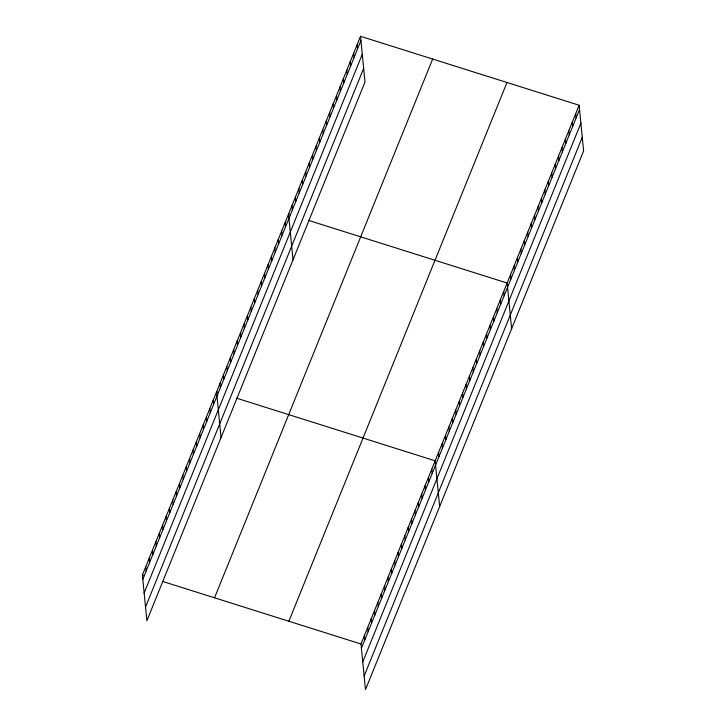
<?xml version="1.0" encoding="UTF-8"?>
<svg xmlns="http://www.w3.org/2000/svg" width="726" height="726" viewBox="0 0 726 726"><rect width="100%" height="100%" fill="white"/><g stroke="black" fill="none" stroke-linecap="round" stroke-linejoin="round"><path stroke-width="1.09" d="M360.523 36.3L365.006 82.002L146.879 620.757L142.396 575.056L360.523 36.3L579.121 105.243L583.604 150.944L365.477 689.7L360.994 643.998L579.121 105.243M142.813 579.312L360.94 40.565M144.156 592.988L362.283 54.241M145.536 607.081L363.662 68.326M214.533 597.807L432.66 59.051M288.857 621.247L506.984 82.492M361.412 648.264L579.539 109.508M362.755 661.93L580.882 123.184M364.134 676.024L582.261 137.278M290.545 214.724L288.54 214.088L293.023 259.79M308.577 220.405L507.138 283.031L511.621 328.733M218.562 392.512L216.566 391.877L221.04 437.578M236.603 398.193L435.155 460.819L439.638 506.521M142.396 575.056L144.401 575.682M162.433 581.372L360.994 643.998M575.691 113.71L576.108 117.975M572.26 122.177L572.687 126.442M568.839 130.644L569.257 134.909M565.409 139.111L565.826 143.376M561.978 147.578L562.396 151.843M558.557 156.045L558.975 160.301M555.127 164.512L555.544 168.768M551.696 172.979L552.114 177.235M548.275 181.436L548.693 185.702M544.845 189.903L545.262 194.169M541.414 198.37L541.832 202.636M537.984 206.837L538.402 211.103M534.563 215.304L534.98 219.57M531.133 223.771L531.55 228.037M527.702 232.238L528.12 236.504M524.281 240.705L524.698 244.961M520.851 249.172L521.268 253.428M517.42 257.639L517.838 261.895M513.99 266.097L514.407 270.362M510.569 274.564L510.986 278.829M503.708 291.498L504.125 295.763M500.287 299.965L500.704 304.23M496.856 308.432L497.274 312.697M493.426 316.899L493.843 321.164M489.996 325.366L490.422 329.631M486.574 333.833L486.992 338.089M483.144 342.3L483.561 346.556M479.714 350.767L480.131 355.023M476.292 359.225L476.71 363.49M472.862 367.692L473.279 371.957M469.432 376.159L469.849 380.424M466.01 384.626L466.428 388.891M462.58 393.093L462.997 397.358M459.15 401.56L459.567 405.825M455.719 410.027L456.137 414.292M452.298 418.494L452.715 422.75M448.868 426.961L449.285 431.217M445.437 435.428L445.855 439.684M442.016 443.885L442.433 448.151M438.586 452.352L439.003 456.618M431.788 469.15L432.206 473.406M428.413 477.472L428.83 481.737M425.046 485.803L425.463 490.059M421.67 494.125L422.087 498.39M418.303 502.456L418.72 506.712M414.927 510.777L415.345 515.043M411.56 519.108L411.978 523.364M408.184 527.43L408.602 531.695M357.101 44.767L357.519 49.032M404.818 535.761L405.235 540.017M353.671 53.234L354.088 57.49M401.442 544.083L401.868 548.348M350.241 61.701L350.658 65.957M398.075 552.413L398.492 556.67M346.81 70.168L347.237 74.424M394.708 560.735L395.125 565M343.389 78.635L343.806 82.891M391.332 569.066L391.75 573.322M339.959 87.093L340.376 91.358M387.965 577.388L388.383 581.653M336.528 95.56L336.946 99.825M384.589 585.71L385.007 589.975M381.223 594.04L381.64 598.306M333.107 104.027L333.524 108.292M377.847 602.362L378.264 606.627M329.677 112.494L330.094 116.759M374.48 610.693L374.897 614.958M326.246 120.961L326.664 125.226M371.104 619.015L371.521 623.28M322.816 129.428L323.242 133.693M367.737 627.346L368.155 631.611M319.395 137.895L319.812 142.16M364.361 635.667L364.779 639.933M315.964 146.362L316.382 150.618M312.534 154.829L312.951 159.085M309.113 163.296L309.53 167.552M305.682 171.753L306.1 176.019M302.252 180.22L302.669 184.486M298.831 188.687L299.248 192.953M295.4 197.154L295.818 201.42M291.97 205.621L292.387 209.887M285.118 222.555L285.536 226.821M281.688 231.022L282.105 235.278M278.258 239.489L278.675 243.745M274.836 247.956L275.254 252.212M271.406 256.414L271.823 260.679M267.976 264.881L268.393 269.146M264.545 273.348L264.972 277.613M261.124 281.815L261.541 286.08M257.694 290.282L258.111 294.547M254.263 298.749L254.681 303.014M250.842 307.216L251.26 311.481M247.412 315.683L247.829 319.939M243.981 324.15L244.399 328.406M240.56 332.617L240.978 336.873M237.13 341.075L237.547 345.34M233.699 349.542L234.117 353.807M230.269 358.009L230.686 362.274M226.848 366.476L227.265 370.741M223.417 374.943L223.835 379.208M219.987 383.41L220.405 387.675M213.19 400.198L213.607 404.464M209.823 408.529L210.241 412.795M206.447 416.851L206.865 421.116M203.08 425.182L203.498 429.447M199.704 433.504L200.122 437.769M196.338 441.835L196.755 446.091M192.962 450.156L193.379 454.422M189.595 458.487L190.012 462.743M186.219 466.809L186.636 471.074M182.852 475.14L183.27 479.396M179.476 483.462L179.894 487.727M176.109 491.792L176.527 496.049M172.743 500.114L173.16 504.379M169.367 508.445L169.784 512.701M166 516.767L166.417 521.032M162.624 525.098L163.041 529.354M159.257 533.419L159.675 537.685M155.881 541.75L156.299 546.006M152.514 550.072L152.932 554.337M149.139 558.403L149.556 562.659M145.772 566.725L146.189 570.99"/></g></svg>
